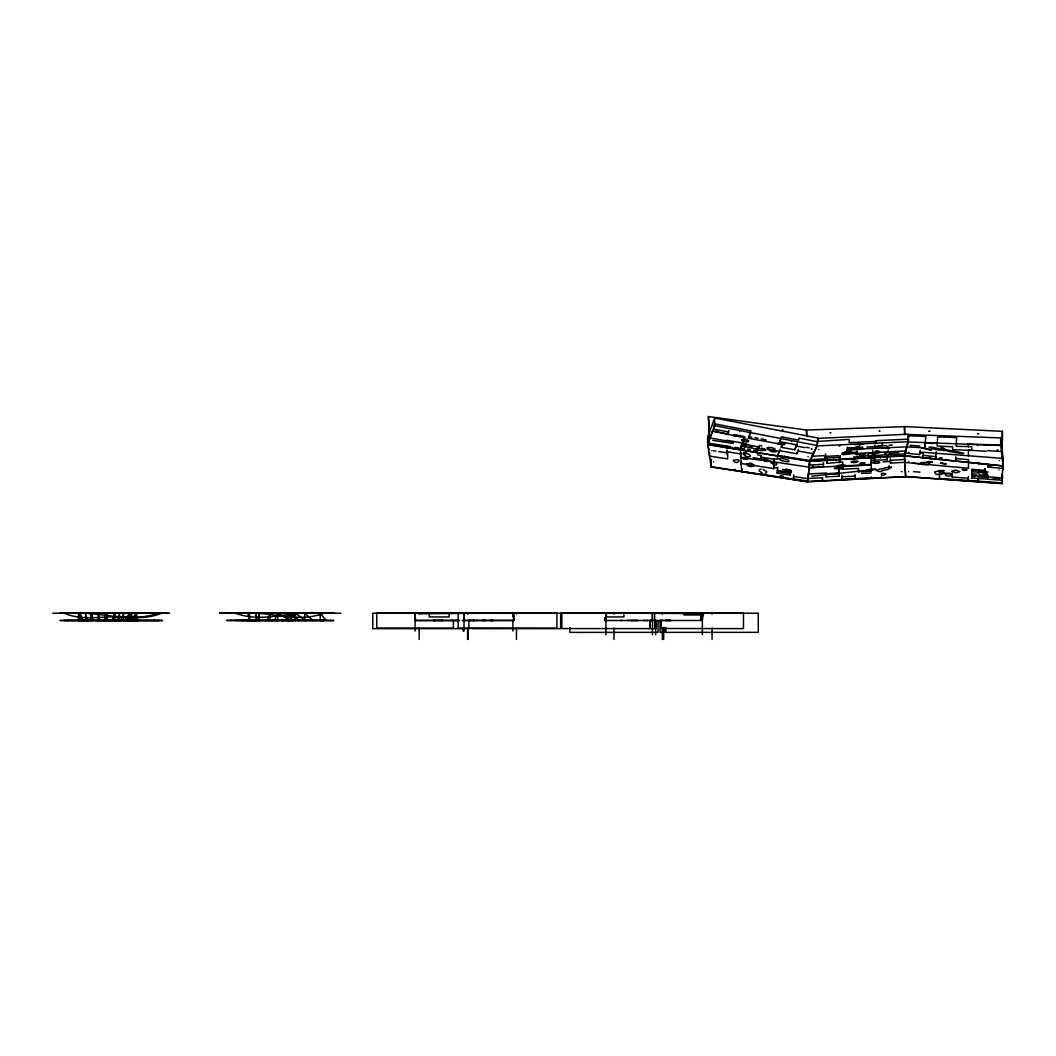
<?xml version="1.0" encoding="UTF-8"?>
<svg xmlns="http://www.w3.org/2000/svg" width="1056" height="1056" viewBox="0 0 1056 1056"><rect width="100%" height="100%" fill="white"/><g stroke="black" fill="none" stroke-linecap="round" stroke-linejoin="round"><path stroke-width="1.5" d="M468.046 614.143L468.059 613.232M512.899 631.092L512.899 619.674M516.49 639.421L516.49 627.964M613.958 639.448L613.958 627.977M652.423 620.492L652.423 613.219L652.423 634.854M663.683 639.448L663.683 631.264M683.958 613.219L683.958 614.962L701.184 614.962L701.738 613.206M708.286 440.616L707.824 437.58L707.731 444.668L711.163 466.752L807.734 481.826L905.639 476.52L1002.091 483.582L1002.104 475.847M809.134 467.161L760.61 459.914L773.942 462.026L774.088 458.74L777.414 459.268L777.506 455.413L809.767 460.601L807.734 481.826L711.163 466.963L711.19 459.136M905.639 476.612L1002.091 483.437L1002.144 473.669M709.144 436.181L708.404 416.552L806.494 430.043L904.477 426.677L904.702 434.768L904.477 426.571L1002.368 431.323L1002.223 454.331L1002.25 452.866M935.946 459.07L904.477 455.796L1003.147 466.026L1003.2 458.924L1000.692 437.923L908.516 434.478L908.266 441.989L904.477 455.704L905.639 476.467M709.54 452.443L709.5 456.086L727.65 458.938L727.637 452.219M858.383 470.831L858.396 470.131L858.488 471.808L871.332 471.134L871.187 459.056M858.488 471.808L858.528 468.376L842.503 469.247L842.741 461.96L826.967 463.36L826.888 461.683M952.38 471.425L952.156 477.022L968.312 478.289L968.246 481.087L968.378 479.252M741.536 461.564L741.233 463.465L774.035 468.64L773.942 462.026M774.035 468.64L774.272 464.64L774.074 465.828M777.242 473.167L777.52 471.504L790.456 473.537L790.192 475.2L777.242 473.167L777.691 467.267M908.437 436.814L908.45 435.732L925.888 436.445L924.634 447.902L906.932 446.833L847.268 449.645L845.46 454.001L905.81 450.938L905.837 449.275M855.056 479.2L855.03 474.434M906.932 446.833L906.959 445.17M774.074 462.277L774.088 458.74M971.771 471.702L971.837 469.22L984.786 470.422L984.628 472.811L971.771 471.702L971.903 470.026L984.76 471.134L984.628 472.811M825.884 474.474L826.016 476.863L838.926 476.23L839.177 468.943L842.477 468.758M937.213 443.071L937.121 446.002L952.591 446.794L952.604 449.645L971.863 450.384L971.652 446.662L956.208 446.318L956.604 437.567L937.702 436.788L937.213 443.071L925.386 442.622M809.741 461.05L904.464 455.968L908.279 441.712L908.516 434.201L817.859 438.372L817.186 445.896L809.741 461.05L707.731 444.668M1002.276 478.619L1002.289 480.308L971.665 477.919L971.863 473.774L976.721 474.184M839.507 462.158L839.612 459.109L874.5 457.433M839.533 462.634L839.612 459.109M842.503 469.247L842.609 466.541L871.319 464.93M613.919 614.156L613.958 613.246M842.041 479.807L842.094 475.081M826.967 463.36L827.033 458.674L809.82 459.73L807.761 481.444L905.639 476.797L904.477 455.585L809.714 461.432M823.376 467.148L823.482 462.594M809.45 463.412L809.358 465.102L823.574 464.27M702.412 619.304L703.349 613.087L701.369 613.219L700.63 620.492L606.038 620.492L604.916 620.44L605.339 618.13M604.916 620.44L605.075 617.522M793.729 474.764L793.294 479.569L793.558 477.734M106.735 620.453L107.171 613.166L107.171 620.506M1002.685 469.894L1002.804 467.808L1002.804 469.748L1002.857 469.075M790.192 475.2L790.706 470.039M809.728 461.366L817.212 445.566L817.872 438.029L714.688 418.004L707.546 437.237L707.731 444.378L809.728 461.366L809.82 459.743M813.437 452.087L813.331 453.763L798.098 451.004L796.91 453.75L779.882 450.74M1002.659 466.514L1003.121 458.74L1002.091 483.582M605.458 620.466L605.92 613.193L605.92 634.828M605.972 615.688L606.131 613.206M606.104 616.928L606.276 613.219M606.038 620.492L606.5 613.219L605.326 613.166M826.016 476.863L826.214 473.022L808.474 473.933M822.426 480.744L822.624 477.721L808.051 478.447M711.322 613.285L712.826 613.246L688.934 613.219M968.154 444.22L1000.692 444.932L1003.147 466.026M988.363 467.082L988.548 464.653M939.418 478.962L939.484 470.356M952.156 477.022L952.393 474.025M968.312 478.289L968.444 476.612M971.89 473.128L971.876 472.402M971.665 477.919L971.797 476.23L975.031 476.48M1002.989 466.792L1002.989 468.481L988.244 467.042L988.429 464.64M987.888 476.784L987.136 473.735L980.852 472.058A2.957 0.686 4.4 0 0 979.466 472.098C974.846 473.326 982.819 476.15 984.76 475.715A2.944 0.686 4.4 0 0 986.264 475.688L987.941 475.002L983.176 474.712M987.835 479.186L987.967 477.484L978.265 476.731M711.995 614.143L712.074 613.232M905.177 453.156L919.618 454.529L919.763 452.866L923.472 453.209M919.618 454.529L920.238 450.384M922.733 457.618L923.34 453.776M924.634 447.902L924.766 446.239M924.911 445.408L925.056 443.758M935.682 457.301L935.55 458.964L935.986 454.951M936.368 451.757L936.065 454.278M955.667 459.386L955.522 461.05L955.865 456.852M920.106 452.047L1002.289 458.357L1002.302 456.443L1003.028 462.502M988.244 467.042L988.469 464.363M808.328 474.936L808.038 478.711L793.465 476.428M701.606 620.426L702.359 613.153L702.359 634.788M702.016 619.331L702.596 613.628L635.303 613.18M740.586 452.166L741.655 471.517L807.774 481.034L807.721 479.45M700.55 620.492L701.184 614.962M935.88 456.654L923.208 455.426M257.704 620.479L259.09 613.206M741.655 471.517L742.025 468.89M977.632 480.031L978.358 480.031M741.193 464.666L741.233 463.465M727.254 454.595L727.175 450.028M726.911 451.691L740.414 453.856L740.678 452.192L740.612 457.446L760.703 460.139L760.822 455.413L757.416 454.859M760.703 460.139L760.822 455.413M727.782 433.409L727.584 434.584L727.835 433.95L712.47 431.112L709.474 439.204M727.756 434.425L728.983 430.373M709.355 439.507L707.718 443.903L740.045 449.275L741.47 444.814L746.104 445.606M761.891 445.896L759.449 445.474L759.172 447.11L742.276 443.626L743.899 438.9L746.777 439.415M743.701 440.075L744.836 436.577M759.172 447.11L758.261 449.381L741.272 445.975M778.219 442.86A5.953 1.624 9.5 0 1 779.882 442.622L782.826 442.834L782.522 444.536L748.387 438.253L748.664 436.616L751.766 437.184M748.387 438.253L749.866 433.646M758.195 449.368L758.538 447.744M765.455 441.395L765.732 439.758L765.019 441.487M797.201 443.269L796.924 444.906L779.856 441.672L780.133 440.022M777.586 456.007L779.117 451.282L767.501 449.288M780.146 449.117L778.668 453.539M796.924 444.906L794.732 449.764L781.334 447.348L781.612 445.711M794.732 449.764L795.01 448.127M795.947 447.044L795.973 445.975M796.91 453.75L797.188 452.1M798.098 451.004L798.376 449.368M740.045 449.275L740.243 448.1M104.399 620.506L105.692 613.232L105.692 620.506M113.058 620.426L114.47 613.14L114.47 620.506M891.277 454.582L891.528 451.585M745.166 455.189A2.64 0.673 9.1 0 1 743.992 454.872L743.002 453.697L746.064 453.46A2.64 0.673 9.2 0 1 747.859 453.869C755.885 457.459 741.734 458.66 745.892 452.522M908.16 439.903L908.358 439.177L875.926 440.669L875.741 442.121M905.375 451.031L905.018 453.882L859.703 456.271L859.043 458.396L858.977 456.733L853.657 457.024M907.315 443.85L907.592 442.873M878.09 448.14L878.024 446.477L874.342 446.648L874.315 445.936M115.078 620.479L117.533 620.44L119.579 613.206L119.579 620.506M874.342 446.648L874.764 445.289M875.266 443.665L875.543 442.754M856.297 454.212L856.508 453.512M856.918 452.192L842.094 453.103M859.874 456.258L859.822 454.568M860.059 444.391L860.336 443.507M862.686 448.892L862.607 447.229M267.511 620.479L269.914 613.206L269.914 620.506M840.233 455.624L839.573 459.452L839.494 457.776M112.213 620.506L114.827 613.232L114.827 620.506L120.397 620.479L119.024 620.479M120.978 620.426L123.618 613.153L123.618 620.506M714.014 425.66L713.407 429.119L728.706 432.01M714.094 425.449L714.688 423.852L750.988 430.901L749.575 435.283M707.731 444.378L714.688 425.674L714.688 418.004M840.312 457.288L824.842 458.066L825.686 453.922M847.255 449.684L847.466 447.282M744.823 447.071L745.813 444.259M781.334 447.348L782.522 444.536M779.856 441.672L781.559 436.828L798.64 440.141L799.009 438.134L817.555 441.725M274.494 620.479L277.926 613.206L277.662 620.479M855.386 449.526C867.134 449.803 859.531 446.424 853.393 447.902A7.26 1.756 -2.5 0 0 850.793 448.84L851.36 449.764L855.386 449.526L856.825 446.582M817.331 441.461L849.182 439.388L849.248 442.649L875.952 441.421M858.396 448.034L859.663 445.5M132.356 620.466L136.752 613.193L136.752 620.506M124.78 620.506L129.532 613.232L129.532 620.506M124.964 620.506L129.756 613.232L129.756 620.506M126.667 620.492L131.736 613.219L131.736 620.506M288.539 620.453L286.361 620.453L291.601 613.193L291.601 620.506M289.45 620.453L295.099 613.18L295.099 620.506M813.212 466.211L812.526 466.211M880.928 477.061L881.417 476.982M901.388 471.649L902.062 471.61M880.493 457.921L880.519 457.987M839.414 445.724L840.074 445.698L839.414 445.777M818.638 449.5L818.941 449.605M911.209 445.606L910.998 445.474M978.371 462.541L978.82 462.528M931.788 443.784L931.814 443.731M977.354 445.408L977.658 445.54M997.366 450.16L998.052 450.265L997.392 450.226M929.702 457.499L929.478 457.367M978.754 464.27L978.78 464.204M908.675 461.459L908.701 461.406M908.609 471.649L908.635 471.715M998.923 469.96L998.989 470.052M999.042 478.936L999.068 478.87M711.836 450.688L711.863 450.767M716.8 431.125L716.839 431.059M778.219 442.86L777.876 443.903A2.534 0.686 9.5 0 0 778.906 444.338L782.892 444.787A5.94 1.624 9.5 0 0 784.529 444.55L784.885 443.52A2.534 0.686 9.5 0 0 783.882 443.084L782.826 442.834M713.579 461.736L713.592 461.815M734.831 469.498L735.517 469.616L734.818 469.55M161.542 613.232C145.002 620.215 126.944 616.902 109.613 616.902C94.499 617.575 78.619 619.568 64.324 613.232M712.721 440.378L729.736 442.926A2.983 0.818 9.5 0 0 731.135 443.243L733.511 443.045L732.112 442.174A2.983 0.818 9.5 0 0 730.712 441.87L728.455 442.345M791.432 441.632L791.498 441.566M811.444 448.84L812.104 448.972L811.43 448.919M323.809 613.232C296.538 623.74 268.171 610.381 240.134 613.285M791.287 472.56C792.739 470.831 787.538 469.326 785.783 469.247M882.486 445.619L886.552 445.817A4.237 1.03 -2.6 0 1 886.829 446.226C898.22 451.744 867.755 445.342 882.486 445.619L882.156 442.82M888.36 454.859C894.326 450.938 878.473 452.905 887.634 454.912M941.398 462.911L946.255 463.874A4.105 0.95 4.4 0 1 945.41 464.191L940.553 463.228A4.105 0.95 4.4 0 1 941.411 462.911M811.76 476.15L875.662 469.484A4.132 1.003 -3.1 0 0 875.965 469.036L870.896 469.088A4.132 0.99 -3 0 0 870.553 469.524L872.071 470.105M875.53 461.71L874.328 461.921A3.617 0.871 -3.1 0 0 873.088 462.871L873.668 463.135A3.353 0.805 -3 0 0 877.298 463.254L878.5 463.043A3.617 0.871 -3 0 0 879.74 462.092L879.16 461.828A3.353 0.805 -3 0 0 875.398 461.802M765.125 473.695L766.867 472.006L763.184 469.405M870.382 456.073L873.906 454.001L872.23 453.103L869.022 453.552L867.346 455.136L868.982 456.073M462.884 620.453L513.955 620.413L513.493 613.232L513.955 620.492L462.185 620.492M785.466 469.247C783.143 470.514 788.885 472.573 790.429 472.573M669.016 613.114L627.977 613.153M862.026 456.548L865.524 455.189L864.758 454.08M449.209 613.219L449.143 616.942L429.251 616.942L429.475 613.206M863.874 454.054L860.336 455.387L861.115 456.522M59.664 613.219L165.871 613.219M415.523 619.093L414.533 613.219L415.1 620.492L459.413 620.492M415.589 613.14L414.533 613.219L758.274 613.219L758.274 632.346L665.874 632.372L665.874 627.581M416.13 620.413L415.1 620.492L459.584 620.453M322.898 613.219L324.878 613.087L219.569 613.166L228.122 613.232L220.744 613.219M322.159 620.492L324.06 620.374L226.433 620.44L333.828 620.519L234.604 620.492M871.253 460.258L887.198 459.809L887.053 456.667M904.847 462.317L890.525 463.122L890.406 460.324L904.688 459.479M871.253 462.528L874.342 462.356M883.067 461.855L890.432 461.446L890.525 463.122M871.279 463.729L871.187 461.815M871.292 464.442L809.107 467.742L823.442 466.937M655.024 613.166L656.278 613.087M761.27 469.141L759.739 469.471L759.079 470.791L762.762 473.471M889.495 468.362C897.481 464.957 880.981 468.89 881.417 468.97A3.181 0.766 -3 0 0 879.793 469.036L876.335 470.527L879.265 471.557A3.194 0.766 -3.1 0 0 880.955 471.504C883.634 468.692 890.67 471.808 889.139 465.63M866.422 469.709L871.24 469.458L871.332 471.134M839.045 472.349L838.979 471.148M826.162 473.708L839.018 473.048M826.188 474.197L839.045 473.524M812.09 456.271L825.766 455.585M838.688 455.69L824.762 456.403L824.842 458.066M856.126 454.753L858.462 454.634M891.198 452.918L898.894 452.522M861.538 473.405L871.266 472.93M842.186 476.758L855.122 476.111M889.007 445.236L892.28 445.078M847.189 447.982L862.594 447.256M866.884 447.031L878.011 446.503M817.186 445.896L908.279 441.712M854.542 444.642L863.557 444.233M110.365 620.453L109.534 620.44L112.873 620.426M978.028 481.034L977.882 480.863M159.1 620.492L60.245 620.492L162.004 620.492M512.992 620.44L513.955 620.413M80.282 613.193L83.345 613.232M485.338 613.206L491.753 613.18M930.098 446.965L946.15 449.975L943.47 448.1M922.231 447.638L931.735 449.962M251.975 613.219L251.011 613.153M634.313 620.453L635.224 620.453M431.917 613.166L429.726 613.18L431.35 613.193M465.709 613.166L463.61 613.153M79.424 620.466L78.421 620.453L80.388 620.466M108.755 613.153L118.523 613.193M248.002 613.18L249.097 620.453L247.196 620.44L249.916 620.453M620.189 620.466L621.152 620.466M843.11 454.727C861.221 452.377 845.196 448.074 841.922 454.582M243.065 613.18L244.345 613.18M496.835 613.18L497.719 613.193M621.535 613.18L622.829 613.18M627.317 613.18L625.838 613.166M673.728 613.246L670.626 613.18M675.259 613.18L676.751 613.18M133.544 613.114C130.469 613.219 138.772 613.18 134.218 613.219M272.263 613.206L271.471 613.206M287.034 613.193L289.265 613.18M296.102 613.193L294.479 613.18M488.492 613.114L488.083 613.193M509.929 613.193L508.952 613.127M649.942 613.206L650.852 613.206M131.221 620.466L128.383 620.466L129.202 620.479M131.67 620.479L130.786 620.479M243.725 620.466L244.715 620.453M246.602 620.466L245.705 620.466M258.68 620.479L258.152 620.479M260.674 620.453L259.38 620.453M636.055 620.479L637.309 620.479M84.731 613.14L83.028 613.166L85.272 613.14M116.926 613.206L118.034 613.14L116.226 613.14M122.245 613.206L121.44 613.193M154.414 613.193L155.074 613.193L154.084 613.127M245.494 613.18L244.609 613.193M270.956 613.232L271.511 613.232M292.169 613.18L295.046 613.246M319.453 613.193L319.981 613.193M435.732 613.193L435.428 613.18M438.979 613.219L440.167 613.14L439.23 613.166M439.586 613.14L438.28 613.18M455.228 613.18L454.634 613.18M461.01 613.166L458.674 613.166M482.302 613.14L483.437 613.14L471.478 613.206L473.378 613.193M477.101 613.206L476.296 613.193M619.199 613.18L619.938 613.18M623.964 613.18L623.383 613.193M630.089 613.166L623.898 613.18L623.938 616.942L606.263 616.942M667.748 613.18L665.636 613.193M697.924 613.193L698.557 613.193M84.348 620.466L87.991 620.453L86.222 620.466M154.414 620.466L154.691 620.466M110.735 620.44L107.62 620.453M250.721 620.44L253.427 620.479M292.433 620.453L290.347 620.466M257.123 620.453L253.77 620.453M320.509 620.4L321.671 620.506M434.386 620.466L435.046 620.466M442.055 620.466L442.847 620.453L437.646 620.466M452.06 620.466L453.05 620.453L452.338 620.466M474.83 620.479L473.88 620.479M483.793 620.466L484.07 620.479M669.134 620.466L664.858 620.453L667.009 620.453M63.386 613.206L169.501 613.232M63.598 613.206L64.442 613.166M76.388 613.18L78.672 613.18M141.187 613.193L142.85 613.193L139.616 613.193M63.888 613.259L68.297 613.232M105.349 613.166L103.224 613.166L106.59 613.153M131.591 613.206L130.522 613.206L132.198 613.193M227.423 613.298L231.937 613.298M248.846 613.18L251.156 613.153M99.356 613.18L100.637 613.18L99.119 613.18M108.266 613.18L112.57 613.153M121.585 613.206C112.292 613.087 133.082 613.193 126.72 613.14M135.155 613.18L136.884 613.18M238.564 613.232L238.973 613.232M241.177 613.18L240.464 613.193L241.468 613.18M249.572 613.166L246.88 613.166L247.685 613.166M260.885 613.259L261.994 613.18L261.175 613.18M298.822 613.219L299.719 613.232M257.941 613.18L256.582 613.18L257.466 613.18M275.682 613.206L274.534 613.206L275.986 613.219M280.17 613.206L280.804 613.206M281.516 613.246L280.381 613.206M296.789 613.18L298.28 613.18L297.343 613.18M321.552 613.232C292.552 609.695 263.802 623.872 235.396 613.232M418.651 613.166L419.311 613.166M467.214 613.14L465.775 613.14L468.838 613.14M442.794 613.232L443.824 613.232M451.994 613.18L451.308 613.18M463.135 613.18L464.904 613.166M469.748 613.153L471.728 613.153M494.472 613.193L496.676 613.193M512.939 613.232L372.755 613.232L372.755 628.663L469.867 628.65M609.484 613.18L610.157 613.206M638.854 613.259L640.002 613.18M646.826 613.206L646.193 613.206M654.152 613.206L653.044 613.206L654.456 613.219M658.64 613.206L659.274 613.206M677.292 613.219L678.203 613.232M677.635 613.219L679.074 613.114M698.399 613.193L699.138 613.127M708.484 613.246L708.668 613.246M703.798 613.232L686.664 613.219M127.34 620.479L127.631 620.479M133.148 620.387L133.848 620.492M105.217 620.44L103.132 620.453L105.93 620.44M115.315 620.479L116.173 620.479M157.568 620.492L158.162 620.492M67.729 620.506L68.323 620.506M79.715 620.453L81.18 620.466M88.506 620.492L88.955 620.506M100.082 620.466L101.35 620.466L100.016 620.453M113.599 620.44L115.962 620.479M118.285 620.479L121.163 620.426M121.638 620.44L125.611 620.426L124.014 620.426M126.878 620.506L128.489 620.479M298.822 620.492L288.235 613.246L288.235 620.506M305.356 620.506L295.482 613.232L295.482 620.506M134.165 620.479L138.098 620.466L137.148 620.466M242.682 620.466L241.639 620.466L242.378 620.466M249.401 620.453L250.1 620.453M269.069 620.479L269.914 620.479L269.003 620.479M272.395 620.479L271.207 620.479L272.514 620.492M283.721 620.466L281.833 620.466L283.945 620.506M289.08 620.466L291.007 620.466L289.291 620.466M330.198 620.506L330.805 620.506M441.078 620.466L441.778 620.466M468.455 620.44L471.029 620.479M473.154 620.479L474.527 620.479M476.494 620.44L477.365 620.44M486.09 620.466L481.721 620.479M489.034 620.479L492.954 620.466L491.33 620.466M627.119 620.466L629.785 620.453M631.897 620.479L630.67 620.479L633.587 620.479M632.24 620.453L633.019 620.453M637.85 620.453L638.642 620.453M644.437 620.479L643.685 620.479L645.361 620.479M646.153 620.479L648.107 620.479M650.879 620.479L649.678 620.479L652.74 620.492M662.191 620.466L660.304 620.466L663.604 620.466M667.55 620.466L670.996 620.453L669.227 620.453M930.851 450.199L921.386 447.889M97.363 613.18L96.043 613.18L97.456 613.18M227.608 613.219L334.356 613.246L332.851 613.219M619.74 613.193L621.931 613.193M673.517 613.246L670.415 613.232M674.718 613.193L677.741 613.219M678.665 613.114L679.655 613.232M52.8 613.232L168.881 613.232M219.569 613.232L340.89 613.232M137.016 613.219L136.805 613.219M419.232 613.76L485.72 613.232M230.762 620.453L231.528 620.479M620.862 620.466L622.433 620.466M634.379 620.479L637.204 620.479M654.403 620.479L656.251 620.479M130.627 620.492L136.264 613.232L136.264 620.506M469.828 628.148L458.198 628.148L458.198 613.219M472.336 628.65L560.63 628.65L560.63 613.219M661.241 613.087L743.477 613.219L743.477 628.624L661.241 628.492L661.241 620.783M467.438 613.153L466.409 613.153M468.89 613.087L556.908 613.219L556.908 628.148L468.89 628.016L468.89 620.558M658.35 613.206L659.868 613.246M665.874 613.193L667.207 613.193M672.949 613.18L674.045 613.18M271.128 613.232L271.828 613.193M288.737 613.193L287.404 613.193M329.604 613.232L330.29 613.246M453.38 613.219L376.741 613.14L376.741 628.069L453.38 628.148L453.38 620.69M459.109 613.18L460.297 613.18M472.138 613.206L472.903 613.14M474.778 613.153L473.524 613.153M488.176 613.193L489.126 613.219M513.401 613.232L512.305 613.087M79.372 613.18L81.233 613.193M87.833 613.232L88.585 613.219M157.885 613.219C129.611 623.594 97.046 610.764 67.571 613.232M231.541 613.206L236.161 613.285L234.788 613.219M253.823 613.206C250.074 613.219 258.799 613.166 255.064 613.166M258.416 613.206L259.222 613.206L259.235 620.492M473.167 620.44L472.402 620.44M254.522 620.453L256.753 620.453M276.487 620.479L277.781 620.479M291.786 620.453L293.317 620.519M436.933 620.466L433.277 620.453L434.768 620.466M454.885 620.453L456.1 620.506M80.665 620.466L82.064 620.466L78.54 613.193L78.54 620.506M82.777 620.466L84.678 620.492M108.346 620.44L109.56 620.506M117.533 620.44L118.312 620.44M136.462 620.466L137.346 620.506M253.321 620.479L251.711 620.44M64.456 620.44L162.598 620.506L161.396 620.492M256.04 620.453L256.12 613.206L256.12 620.506M631.488 613.206L634.141 613.166M650.76 613.206L561.845 613.166L561.845 628.558L649.981 628.624L649.981 620.915M484.81 613.232L485.417 613.206M515.896 613.219L517.084 613.232M160.934 613.219L162.307 613.232M489.588 613.219L513.506 613.325M512.82 620.44L513.955 620.492M944.764 450.701L934.877 449.354L928.99 447.348M908.965 452.324L909.044 452.496M613.364 613.219L614.552 613.259M908.266 441.989L1000.692 445.434L1000.692 437.923M947.14 449.948L963.824 453.143M962.636 453.763L947.813 451.216L940.738 447.018M910.193 445.355L919.908 445.949M968.537 450.199L986.291 451.255M987.73 450.661L1001.471 451.506M939.391 478.434L1002.091 482.869M977.962 479.952L978.674 480.005M913.519 471.636L920.04 472.151M992.732 477.866L999.095 478.368M971.744 475.464L1002.421 477.985L1002.421 476.296M941.094 470.488L944.328 470.752M939.299 472.745L952.195 473.827M984.72 471.781L988.192 472.085M955.733 458.502L968.497 459.677L968.405 468.244L913.07 463.188M924.766 464.257L904.847 462.436M988.482 465.406L991.716 465.709M928.303 458.291L1003.147 465.854M813.199 466.171L812.539 466.25M939.682 457.71L942.348 458M808.051 456.72L808.025 456.918M780.344 475.675L783.71 476.203M713.394 450.688L715.915 451.097M718.78 451.546L727.452 452.918M753.192 457.736L760.888 458.964M774.233 467.452L777.572 467.98M782.443 469.471L790.588 470.752M790.324 472.415L777.295 470.369M743.53 452.641L746.526 453.116M760.558 457.076L774.008 459.215M730.594 446.648L707.758 442.966L708.074 444.998M735.121 447.374L738.712 447.955M741.22 448.351L743.714 448.76L743.82 450.503M747.331 449.341L749.8 449.737M741.695 448.338L744.599 448.826M747.978 449.394L750.077 449.737M753.588 450.318L757.218 450.925M749.206 446.134L752.294 446.662M761.534 448.259L764.518 448.774M726.686 440.233L742.513 443.018M709.922 437.976L727.61 441.078M754.868 437.752L757.984 438.319M761.086 438.9L764.188 439.468M806.19 447.242L809.107 447.784M797.465 446.252L804.923 447.638M733.986 434.557L743.279 436.286M744.638 437.752L712.47 431.112M714.688 425.674L817.212 445.566M875.424 453.064C887.238 453.301 871.306 446.675 875.569 455.44M943.034 435.851L944.315 436.656M277.86 613.232L289.898 620.506M299.218 620.506L288.71 613.246L288.71 620.506M312.972 620.506L304.735 613.232L304.735 620.506M326.238 620.506L320.206 613.232L320.206 620.506M939.906 436.722L941.82 435.653A2.812 1.333 3.6 0 1 943.048 435.851M83.2 620.453L79.992 613.18L79.992 620.506M87.212 620.506L85.589 613.232L85.589 620.506M709.13 449.737L708.378 447.018M1003.055 462.739L1003.174 463.637M99.092 620.466L98.34 613.18L98.34 620.506M92.585 620.492L91.872 613.219L91.872 620.506L91.001 613.232L91.001 620.519M726.726 446.015L726.898 447.889M415.153 616.915L414.691 613.206M708.404 416.552L709.474 432.92M710.992 459.848L711.176 462.634M710.741 460.482L711.163 466.963M513.11 613.18L513.361 616.889M513.163 617.245L512.899 613.153L512.899 616.414M419.153 613.232L419.206 614.143M968.18 443.718L968.299 446.965M740.48 450.054L740.52 450.978M890.314 458.647L890.406 460.324M887.106 458.132L887.198 459.809M842.477 463.531L842.648 466.528M838.847 474.553L838.926 476.23M516.49 613.219L516.529 614.13M888.202 450.146L888.268 451.836M872.573 450.252L872.678 452.628M857.023 451.018L857.129 453.42M845.381 452.338L845.46 454.001M841.909 477.906L841.975 479.332L871.385 477.774L871.358 476.863M822.4 478.949L822.479 480.942M249.665 620.44L249.401 613.166L249.401 620.506M806.705 435.904L806.494 430.043L806.731 436.445M662.336 613.219L662.363 614.13M968.392 450.173L968.444 456.007M874.474 456.958L874.54 460.548M757.363 450.952L757.39 452.945M711.124 460.482L711.163 466.752M1002.276 449.962L1002.276 453.499M1002.091 475.702L1002.091 483.437M464.02 620.453L464.006 613.219L464.006 631.158M1002.368 431.323L1002.368 439.586M712.074 627.977L712.074 639.434M664.62 627.568L664.62 632.346L660.066 632.346L660.066 621.192M663.868 627.581L663.511 632.386L663.511 627.607M662.336 627.964L662.336 639.421M658.073 621.192L658.073 632.346L569.844 632.386L569.844 627.607M656.278 620.783L656.278 628.492L655.024 628.558L655.024 620.862M655.67 620.849L655.67 634.762M654.68 613.219L654.68 628.624L650.034 628.624L650.034 620.915M468.046 627.964L468.046 639.434M467.597 627.964L467.597 639.421M463.109 627.792L463.109 631.052M419.153 627.964L419.153 639.434M415.061 613.18L415.061 631.118M248.728 613.18L248.728 620.506M746.592 464.006L747.344 465.551L750.288 466.567L753.364 466.29L754.222 465.076L750.803 463.122L746.592 464.006M920.198 463.386L920.779 464.086A3.221 0.752 4.4 0 0 921.822 464.389C923.696 464.759 931.273 465.366 929.716 462.911A3.208 0.739 4.5 0 0 928.66 462.62L932.527 462.079L929.254 461.459L927.128 461.987L928.039 462.515L923.432 462.422A8.144 1.888 4.4 0 0 921.241 462.792L920.198 463.386M984.812 468.732L984.68 470.395L984.918 468.732M860.191 463.478L865.088 463.28L861.907 462.871A2.732 0.66 -3 0 0 860.482 463.241L860.191 463.478M771.17 462.752C778.1 468.943 779.183 460.865 771.17 462.752M845.777 465.511L844.034 466.514A6.402 1.544 -3 0 1 841.658 466.963L837.025 466.963A3.089 0.739 -3.1 0 1 836.22 466.633L838.094 465.511A6.415 1.544 -3 0 1 840.431 465.102L844.906 465.102A3.089 0.739 -3.1 0 1 845.711 465.419L845.777 465.511M779.038 458.766L779.988 459.875A7.669 1.94 9.2 0 0 782.892 460.997L787.591 461.736A3.221 0.818 9.1 0 0 788.634 461.63L789.162 461.102L788.185 460.244A7.669 1.94 9.2 0 0 785.281 459.122L780.569 458.37A3.247 0.818 9.1 0 0 779.315 458.555L779.038 458.766M767.224 447.916L767.197 448.127A3.458 0.937 9.5 0 0 768.042 448.813L770.669 449.579A4.264 1.162 9.5 0 0 773.467 449.764L774.998 449.104A3.458 0.937 9.5 0 0 774.154 448.404L771.527 447.638A4.264 1.162 9.5 0 0 768.728 447.454L767.224 447.916M782.443 430.188L783.143 430.32L782.483 430.135M741.748 439.93L741.721 440.128A4.264 1.162 9.5 0 0 742.79 441.012L745.972 441.857A3.142 0.858 9.5 0 0 747.806 441.857L748.704 441.263A4.264 1.162 9.5 0 0 747.635 440.365L744.44 439.534A3.155 0.858 9.5 0 0 742.619 439.534L741.748 439.93M929.029 431.297L929.742 431.35L929.029 431.297M977.975 433.673L978.688 433.765L978.028 433.607M830.24 432.656L830.94 432.67L830.254 432.63M879.344 431.02L880.057 431.02L879.371 430.993M962.293 469.471L964.286 470.514L966.874 470.118A4.462 1.03 4.5 0 0 966.689 469.696L962.293 469.471M762.551 459.347C768.715 465.168 771.184 457.327 762.551 459.347M885.641 474.052C880.427 478.091 879.371 470.87 885.641 474.052M981.697 470.818C986.977 474.896 988.086 469.352 981.697 470.818M959.719 471.636L955.918 472.824L951.852 471.2L955.944 470.039L959.719 471.636M741.88 457.71L743.609 459.122L747.226 459.149A5.874 1.492 9.1 0 0 747.806 458.647L745.206 457.274L741.88 457.71M840.668 467.821L839.731 468.389A4.646 1.122 -3 0 1 838.187 468.732L834.319 468.455L840.668 467.821M733.537 435.046L733.55 435.442A3.458 0.937 9.6 0 0 734.488 436.036L737.788 435.996A3.458 0.95 9.6 0 0 736.864 435.415L733.537 435.046M851.36 461.802L851.242 461.96A2.785 0.673 -3 0 0 851.77 462.37L853.895 462.581A3.762 0.911 -3 0 0 856.35 462.343L858.026 461.644A2.785 0.673 -3 0 0 857.512 461.234L855.386 461.036A3.762 0.911 -3 0 0 852.918 461.261L851.36 461.802M934.85 472.072C934.296 475.596 941.728 474.685 943.879 473.339C944.5 469.814 937.015 470.672 934.85 472.072M733.432 460.35C736.296 466.528 744.48 457.34 733.432 460.35M945.318 473.933C944.566 476.692 950.677 476.626 952.037 474.87L949.674 473.299L945.318 473.933M833.54 458.858L833.633 458.832M999.28 460.561L999.253 460.482M784.265 456.073L784.304 456.06M739.556 431.482L739.596 431.468M769.864 450.001L769.56 450.12A2.957 0.805 9.5 0 0 769.441 450.622L771.012 451.414A3.709 1.016 9.5 0 0 773.507 451.902L775.922 451.744A2.957 0.805 9.5 0 0 776.041 451.229L774.47 450.437A3.696 1.016 9.5 0 0 771.976 449.948L769.864 450.001M761.614 448.668L761.099 448.708A3.577 0.977 9.5 0 0 756.624 448.602A3.577 0.977 9.5 0 0 758.723 450.199A3.577 0.977 9.5 0 0 763.25 450.318L765.059 450.384A2.706 0.739 9.5 0 0 765.587 449.605L765.23 449.394A2.838 0.779 9.5 0 0 761.614 448.668M74.91 613.166L77.009 613.18L74.91 613.166M96.888 620.466L98.234 620.466L96.888 620.466M267.564 613.206L268.356 613.206L267.564 613.206M265.214 620.479L266.033 620.479L265.214 620.479M458.489 620.453L458.489 620.453M743.332 443.322L742.83 443.296A2.706 0.739 9.5 0 0 741.444 443.705L741.616 444.035A2.957 0.805 9.5 0 0 744.638 445.038L745.681 445.104A2.706 0.739 9.5 0 0 747.067 444.695L746.896 444.365A2.944 0.805 9.5 0 0 743.873 443.375L743.332 443.322"/></g></svg>
